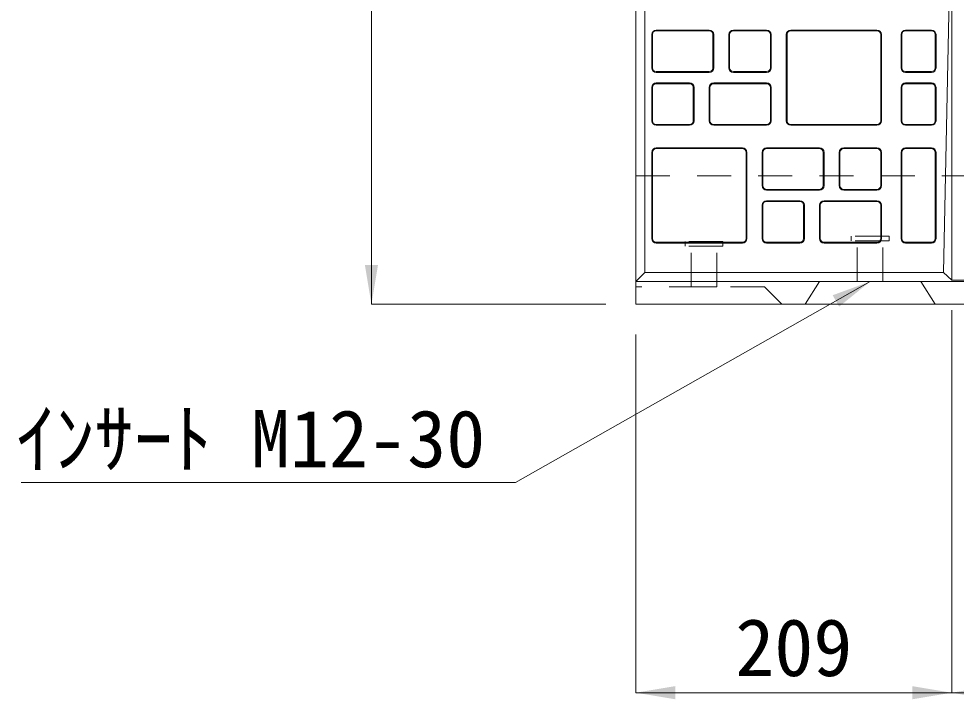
# Model space of a CAD drawing. Units: millimetres, scale not verified. Extents: x 63886 to 97934, y 3628 to 26930.
# Drawn here: x 78587 to 79208, y 8669 to 9119 of the extents above; entities that cross this region are included whole.
import ezdxf
from ezdxf.enums import TextEntityAlignment as Align

# ---------------------------------------------------------------- set-up
doc = ezdxf.new("R2010")
doc.units = ezdxf.units.MM
doc.header["$LTSCALE"] = 30
doc.linetypes.add('USER1', pattern=[1.35, 0.75, -0.6])
for name, color, linetype, lineweight in [('インサート', 3, 'USER1', 5), ('受枠', 3, 'USER1', 5), ('寸法線', 7, 'Continuous', 9), ('引出線', 4, 'Continuous', 9), ('本体', 2, 'Continuous', 5), ('模様', 3, 'Continuous', 5)]:
    doc.layers.add(name, color=color, linetype=linetype, lineweight=lineweight)
doc.styles.add('ＭＳ ゴシック', font='')
doc.styles.get('ＭＳ ゴシック').set_extended_font_data('MS Gothic')

# ---------------------------------------------------------------- blocks, each defined once
blk = doc.blocks.new('filled_arrow')
at = {"color": 0, "linetype": 'Continuous', "lineweight": -2}
blk.add_solid([(7.5, 1.25), (0, 0), (7.5, -1.25)], dxfattribs=at)

msp = doc.modelspace()

# ---------------------------------------------------------------- linework, layer by layer
at = {"layer": 'インサート'}
for p, q in [((79053.02, 8971.87), (79028.02, 8971.87)), ((79028.02, 8968.87), (79028.02, 8971.87)), ((79053.02, 8968.87), (79053.02, 8971.87)), ((79163.02, 8975.37), (79138.02, 8975.37)), ((79138.02, 8972.37), (79138.02, 8975.37)), ((79163.02, 8972.37), (79138.02, 8972.37)), ((79142.02, 8945.37), (79142.02, 8972.37)), ((79159.02, 8945.37), (79159.02, 8972.37)), ((79163.02, 8972.37), (79163.02, 8975.37)), ((79053.02, 8968.87), (79028.02, 8968.87)), ((79032.02, 8941.87), (79032.02, 8968.87)), ((79049.02, 8941.87), (79049.02, 8968.87)), ((79049.02, 8941.87), (79032.02, 8941.87))]:
    msp.add_line(p, q, dxfattribs=at)
at = {"layer": '受枠', "linetype": 'Continuous'}
for p, q in [((79204.52, 9484.37), (79204.52, 8946.37)), ((79204.52, 8946.37), (79784.52, 8946.37))]:
    msp.add_line(p, q, dxfattribs=at)
at = {"layer": '寸法線'}
for p, q in [((78820.52, 9500.37), (78820.52, 8930.37)), ((78975.52, 8930.37), (78820.52, 8930.37)), ((79204.52, 8926.37), (79204.52, 8673.2)), ((79204.52, 8926.37), (79204.52, 8673.2)), ((78995.52, 8910.37), (78995.52, 8673.2)), ((78995.52, 8673.2), (79204.52, 8673.2)), ((79204.52, 8673.2), (79784.52, 8673.2))]:
    msp.add_line(p, q, dxfattribs=at)
at = {"layer": '引出線'}
msp.add_lwpolyline([(79150.52, 8945.37), (78915.82, 8812.4), (78588.61, 8812.4)], dxfattribs=at)
at = {"layer": '本体', "lineweight": 20}
for p, q in [((78995.52, 8930.37), (78995.52, 9500.37)), ((78995.52, 8945.37), (79993.52, 8945.37)), ((78995.52, 8930.37), (79993.52, 8930.37))]:
    msp.add_line(p, q, dxfattribs=at)
at = {"layer": '本体', "color": 7}
for p, q in [((79001.52, 8951.37), (79001.52, 9479.37)), ((79204.52, 9215.37), (79199.12, 8951.37)), ((78995.52, 8945.37), (79001.52, 8951.37)), ((79001.52, 8951.37), (79199.12, 8951.37)), ((79199.12, 8951.37), (79204.52, 8946.37))]:
    msp.add_line(p, q, dxfattribs=at)
at = {"layer": '本体', "linetype": 'USER1', "lineweight": 9}
msp.add_line((78995.52, 9015.37), (79993.52, 9015.37), dxfattribs=at)
at = {"layer": '本体', "linetype": 'USER1'}
for q in [(78995.52, 8941.87), (79092.02, 8930.37)]:
    msp.add_line((79080.52, 8941.87), q, dxfattribs=at)
at = {"layer": '本体'}
for p, q in [((79107.52, 8930.37), (79117.02, 8945.37)), ((79184.02, 8945.37), (79193.52, 8930.37))]:
    msp.add_line(p, q, dxfattribs=at)
at = {"layer": '模様'}
for p, q in [((79006.02, 9108.87), (79006.02, 9086.87)), ((79006.52, 9108.87), (79006.52, 9086.87)), ((79044.02, 9111.87), (79009.02, 9111.87)), ((79044.02, 9111.37), (79009.02, 9111.37)), ((79046.52, 9086.87), (79046.52, 9108.87)), ((79047.02, 9086.87), (79047.02, 9108.87)), ((79057.02, 9108.87), (79057.02, 9086.87)), ((79057.52, 9108.87), (79057.52, 9086.87)), ((79082.02, 9111.87), (79060.02, 9111.87)), ((79082.02, 9111.37), (79060.02, 9111.37)), ((79084.52, 9086.87), (79084.52, 9108.87)), ((79085.02, 9086.87), (79085.02, 9108.87)), ((79095.02, 9108.87), (79095.02, 9051.87)), ((79095.52, 9108.87), (79095.52, 9051.87)), ((79155.02, 9111.87), (79098.02, 9111.87)), ((79155.02, 9111.37), (79098.02, 9111.37)), ((79157.52, 9051.87), (79157.52, 9108.87)), ((79158.02, 9051.87), (79158.02, 9108.87)), ((79171.02, 9108.87), (79171.02, 9086.87)), ((79171.52, 9108.87), (79171.52, 9086.87)), ((79191.12, 9111.87), (79174.02, 9111.87)), ((79191.12, 9111.37), (79174.02, 9111.37)), ((79193.62, 9086.87), (79193.62, 9108.87)), ((79194.12, 9086.87), (79194.12, 9108.87)), ((79009.02, 9084.37), (79044.02, 9084.37)), ((79009.02, 9083.87), (79044.02, 9083.87)), ((79060.02, 9084.37), (79082.02, 9084.37)), ((79060.02, 9083.87), (79082.02, 9083.87)), ((79174.02, 9084.37), (79191.12, 9084.37)), ((79174.02, 9083.87), (79191.12, 9083.87)), ((79031.02, 9076.87), (79009.02, 9076.87)), ((79082.02, 9076.87), (79047.02, 9076.87)), ((79191.12, 9076.87), (79174.02, 9076.87)), ((79006.02, 9073.87), (79006.02, 9051.87)), ((79006.52, 9073.87), (79006.52, 9051.87)), ((79031.02, 9076.37), (79009.02, 9076.37)), ((79033.52, 9051.87), (79033.52, 9073.87)), ((79034.02, 9051.87), (79034.02, 9073.87)), ((79044.02, 9073.87), (79044.02, 9051.87)), ((79044.52, 9073.87), (79044.52, 9051.87)), ((79082.02, 9076.37), (79047.02, 9076.37)), ((79084.52, 9051.87), (79084.52, 9073.87)), ((79085.02, 9051.87), (79085.02, 9073.87)), ((79171.02, 9073.87), (79171.02, 9051.87)), ((79171.52, 9073.87), (79171.52, 9051.87)), ((79191.12, 9076.37), (79174.02, 9076.37)), ((79193.62, 9051.87), (79193.62, 9073.87)), ((79194.12, 9051.87), (79194.12, 9073.87)), ((79009.02, 9049.37), (79031.02, 9049.37)), ((79009.02, 9048.87), (79031.02, 9048.87)), ((79047.02, 9049.37), (79082.02, 9049.37)), ((79047.02, 9048.87), (79082.02, 9048.87)), ((79098.02, 9049.37), (79155.02, 9049.37)), ((79098.02, 9048.87), (79155.02, 9048.87)), ((79174.02, 9049.37), (79191.12, 9049.37)), ((79174.02, 9048.87), (79191.12, 9048.87)), ((79066.02, 9033.87), (79009.02, 9033.87)), ((79066.02, 9033.37), (79009.02, 9033.37)), ((79117.02, 9033.87), (79082.02, 9033.87)), ((79117.02, 9033.37), (79082.02, 9033.37)), ((79155.02, 9033.87), (79133.02, 9033.87)), ((79155.02, 9033.37), (79133.02, 9033.37)), ((79191.12, 9033.87), (79174.02, 9033.87)), ((79191.12, 9033.37), (79174.02, 9033.37)), ((79006.02, 9030.87), (79006.02, 8973.87)), ((79006.52, 9030.87), (79006.52, 8973.87)), ((79068.52, 8973.87), (79068.52, 9030.87)), ((79069.02, 8973.87), (79069.02, 9030.87)), ((79079.02, 9030.87), (79079.02, 9008.87)), ((79079.52, 9030.87), (79079.52, 9008.87)), ((79119.52, 9008.87), (79119.52, 9030.87)), ((79120.02, 9008.87), (79120.02, 9030.87)), ((79130.02, 9030.87), (79130.02, 9008.87)), ((79130.52, 9030.87), (79130.52, 9008.87)), ((79157.52, 9008.87), (79157.52, 9030.87)), ((79158.02, 9008.87), (79158.02, 9030.87)), ((79171.02, 9030.87), (79171.02, 8973.87)), ((79171.52, 9030.87), (79171.52, 8973.87)), ((79193.62, 8973.87), (79193.62, 9030.87)), ((79194.12, 8973.87), (79194.12, 9030.87)), ((79082.02, 9006.37), (79117.02, 9006.37)), ((79082.02, 9005.87), (79117.02, 9005.87)), ((79133.02, 9006.37), (79155.02, 9006.37)), ((79133.02, 9005.87), (79155.02, 9005.87)), ((79104.02, 8998.87), (79082.02, 8998.87)), ((79104.02, 8998.37), (79082.02, 8998.37)), ((79155.02, 8998.87), (79120.02, 8998.87)), ((79155.02, 8998.37), (79120.02, 8998.37)), ((79079.02, 8995.87), (79079.02, 8973.87)), ((79079.52, 8995.87), (79079.52, 8973.87)), ((79106.52, 8973.87), (79106.52, 8995.87)), ((79107.02, 8973.87), (79107.02, 8995.87)), ((79117.02, 8995.87), (79117.02, 8973.87)), ((79117.52, 8995.87), (79117.52, 8973.87)), ((79157.52, 8973.87), (79157.52, 8995.87)), ((79158.02, 8973.87), (79158.02, 8995.87)), ((79009.02, 8971.37), (79066.02, 8971.37)), ((79082.02, 8971.37), (79104.02, 8971.37)), ((79120.02, 8971.37), (79155.02, 8971.37)), ((79174.02, 8971.37), (79191.12, 8971.37)), ((79009.02, 8970.87), (79066.02, 8970.87)), ((79082.02, 8970.87), (79104.02, 8970.87)), ((79120.02, 8970.87), (79155.02, 8970.87)), ((79174.02, 8970.87), (79191.12, 8970.87))]:
    msp.add_line(p, q, dxfattribs=at)
for centre, radius, start, end in [((79009.02, 9108.87), 3, 90, 180), ((79009.02, 9108.87), 2.5, 90, 180), ((79044.02, 9108.87), 3, 0, 90), ((79044.02, 9108.87), 2.5, 0, 90), ((79060.02, 9108.87), 3, 90, 180), ((79060.02, 9108.87), 2.5, 90, 180), ((79082.02, 9108.87), 3, 0, 90), ((79082.02, 9108.87), 2.5, 0, 90), ((79098.02, 9108.87), 3, 90, 180), ((79098.02, 9108.87), 2.5, 90, 180), ((79155.02, 9108.87), 3, 0, 90), ((79155.02, 9108.87), 2.5, 0, 90), ((79174.02, 9108.87), 3, 90, 180), ((79174.02, 9108.87), 2.5, 90, 180), ((79191.12, 9108.87), 3, 0, 90), ((79191.12, 9108.87), 2.5, 0, 90), ((79009.02, 9086.87), 3, 180, 270), ((79009.02, 9086.87), 2.5, 180, 270), ((79044.02, 9086.87), 3, 270, 0), ((79044.02, 9086.87), 2.5, 270, 0), ((79060.02, 9086.87), 3, 180, 270), ((79060.02, 9086.87), 2.5, 180, 270), ((79082.02, 9086.87), 3, 270, 0), ((79082.02, 9086.87), 2.5, 270, 0), ((79174.02, 9086.87), 3, 180, 270), ((79174.02, 9086.87), 2.5, 180, 270), ((79191.12, 9086.87), 3, 270, 0), ((79191.12, 9086.87), 2.5, 270, 0), ((79009.02, 9073.87), 3, 90, 180), ((79031.02, 9073.87), 3, 0, 90), ((79047.02, 9073.87), 3, 90, 180), ((79082.02, 9073.87), 3, 0, 90), ((79174.02, 9073.87), 3, 90, 180), ((79191.12, 9073.87), 3, 0, 90), ((79009.02, 9073.87), 2.5, 90, 180), ((79031.02, 9073.87), 2.5, 0, 90), ((79047.02, 9073.87), 2.5, 90, 180), ((79082.02, 9073.87), 2.5, 0, 90), ((79174.02, 9073.87), 2.5, 90, 180), ((79191.12, 9073.87), 2.5, 0, 90), ((79009.02, 9051.87), 3, 180, 270), ((79009.02, 9051.87), 2.5, 180, 270), ((79031.02, 9051.87), 3, 270, 0), ((79031.02, 9051.87), 2.5, 270, 0), ((79047.02, 9051.87), 3, 180, 270), ((79047.02, 9051.87), 2.5, 180, 270), ((79082.02, 9051.87), 3, 270, 0), ((79082.02, 9051.87), 2.5, 270, 0), ((79098.02, 9051.87), 3, 180, 270), ((79098.02, 9051.87), 2.5, 180, 270), ((79155.02, 9051.87), 3, 270, 0), ((79155.02, 9051.87), 2.5, 270, 0), ((79174.02, 9051.87), 3, 180, 270), ((79174.02, 9051.87), 2.5, 180, 270), ((79191.12, 9051.87), 3, 270, 0), ((79191.12, 9051.87), 2.5, 270, 0), ((79009.02, 9030.87), 3, 90, 180), ((79009.02, 9030.87), 2.5, 90, 180), ((79066.02, 9030.87), 3, 0, 90), ((79066.02, 9030.87), 2.5, 0, 90), ((79082.02, 9030.87), 3, 90, 180), ((79082.02, 9030.87), 2.5, 90, 180), ((79117.02, 9030.87), 3, 0, 90), ((79117.02, 9030.87), 2.5, 0, 90), ((79133.02, 9030.87), 3, 90, 180), ((79133.02, 9030.87), 2.5, 90, 180), ((79155.02, 9030.87), 3, 0, 90), ((79155.02, 9030.87), 2.5, 0, 90), ((79174.02, 9030.87), 3, 90, 180), ((79174.02, 9030.87), 2.5, 90, 180), ((79191.12, 9030.87), 3, 0, 90), ((79191.12, 9030.87), 2.5, 0, 90), ((79082.02, 9008.87), 3, 180, 270), ((79082.02, 9008.87), 2.5, 180, 270), ((79117.02, 9008.87), 3, 270, 0), ((79117.02, 9008.87), 2.5, 270, 0), ((79133.02, 9008.87), 3, 180, 270), ((79133.02, 9008.87), 2.5, 180, 270), ((79155.02, 9008.87), 3, 270, 0), ((79155.02, 9008.87), 2.5, 270, 0), ((79082.02, 8995.87), 3, 90, 180), ((79082.02, 8995.87), 2.5, 90, 180), ((79104.02, 8995.87), 3, 0, 90), ((79104.02, 8995.87), 2.5, 0, 90), ((79120.02, 8995.87), 3, 90, 180), ((79120.02, 8995.87), 2.5, 90, 180), ((79155.02, 8995.87), 3, 0, 90), ((79155.02, 8995.87), 2.5, 0, 90), ((79009.02, 8973.87), 3, 180, 270), ((79009.02, 8973.87), 2.5, 180, 270), ((79066.02, 8973.87), 3, 270, 0), ((79066.02, 8973.87), 2.5, 270, 0), ((79082.02, 8973.87), 3, 180, 270), ((79082.02, 8973.87), 2.5, 180, 270), ((79104.02, 8973.87), 3, 270, 0), ((79104.02, 8973.87), 2.5, 270, 0), ((79120.02, 8973.87), 3, 180, 270), ((79120.02, 8973.87), 2.5, 180, 270), ((79155.02, 8973.87), 3, 270, 0), ((79155.02, 8973.87), 2.5, 270, 0), ((79174.02, 8973.87), 3, 180, 270), ((79174.02, 8973.87), 2.5, 180, 270), ((79191.12, 8973.87), 3, 270, 0), ((79191.12, 8973.87), 2.5, 270, 0)]:
    msp.add_arc(centre, radius, start, end, dxfattribs=at)

# ---------------------------------------------------------------- block references
at = {"layer": '寸法線', "xscale": 3.47, "yscale": 3.47}
for p, rotation in [((78820.52, 8930.37), 90), ((79204.52, 8673.2), 180)]:
    msp.add_blockref('filled_arrow', p, dxfattribs=dict(at, rotation=rotation))
for p in [(78995.52, 8673.2), (79204.52, 8673.2)]:
    msp.add_blockref('filled_arrow', p, dxfattribs=at)
at = {"layer": '引出線', "xscale": 3.47, "yscale": 3.47, "rotation": 209.5}
msp.add_blockref('filled_arrow', (79150.52, 8945.37), dxfattribs=at)

# ---------------------------------------------------------------- texts
at = {"layer": '寸法線', "style": 'ＭＳ ゴシック'}
msp.add_text('209', height=37.98, dxfattribs=at).set_placement((79100.02, 8703.2), align=Align.MIDDLE_CENTER)
at = {"layer": '引出線', "style": 'ＭＳ ゴシック'}
msp.add_text('ｲﾝｻｰﾄ M12-30', height=37.98, dxfattribs=at).set_placement((78895.82, 8860.4), align=Align.TOP_RIGHT)

doc.saveas('drawing.dxf')
